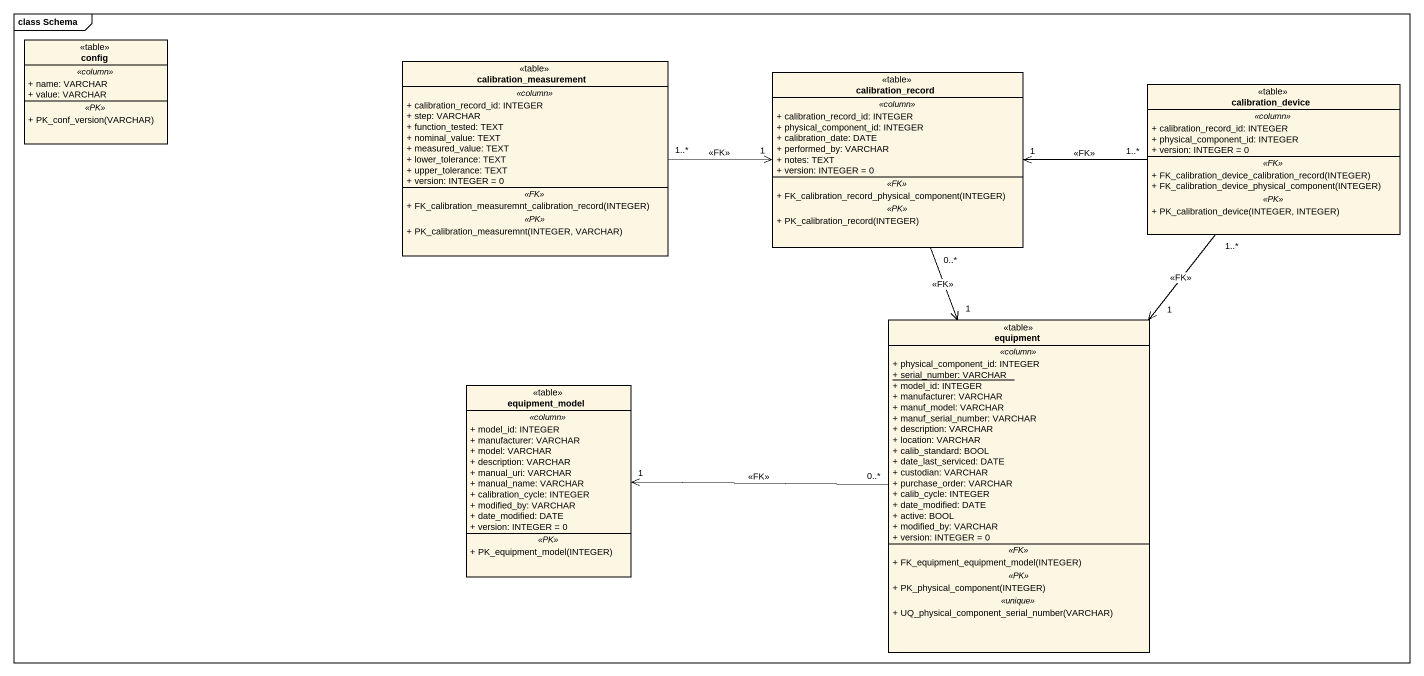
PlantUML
@startuml
mainframe class Schema
hide circle
hide empty members
skinparam classAttributeIconSize 0
class config <<table>> {
  .. <<column>> ..
  + name: VARCHAR
  + value: VARCHAR
  .. <<PK>> ..
  + PK_conf_version(VARCHAR)
}
class calibration_measurement <<table>> {
  .. <<column>> ..
  + calibration_record_id: INTEGER
  + step: VARCHAR
  + function_tested: TEXT
  + nominal_value: TEXT
  + measured_value: TEXT
  + lower_tolerance: TEXT
  + upper_tolerance: TEXT
  + version: INTEGER = 0
  .. <<FK>> ..
  + FK_calibration_measuremnt_calibration_record(INTEGER)
  .. <<PK>> ..
  + PK_calibration_measuremnt(INTEGER, VARCHAR)
}
class calibration_record <<table>> {
  .. <<column>> ..
  + calibration_record_id: INTEGER
  + physical_component_id: INTEGER
  + calibration_date: DATE
  + performed_by: VARCHAR
  + notes: TEXT
  + version: INTEGER = 0
  .. <<FK>> ..
  + FK_calibration_record_physical_component(INTEGER)
  .. <<PK>> ..
  + PK_calibration_record(INTEGER)
}
class calibration_device <<table>> {
  .. <<column>> ..
  + calibration_record_id: INTEGER
  + physical_component_id: INTEGER
  + version: INTEGER = 0
  .. <<FK>> ..
  + FK_calibration_device_calibration_record(INTEGER)
  + FK_calibration_device_physical_component(INTEGER)
  .. <<PK>> ..
  + PK_calibration_device(INTEGER, INTEGER)
}
class equipment <<table>> {
  .. <<column>> ..
  + physical_component_id: INTEGER
  {static} + serial_number: VARCHAR
  + model_id: INTEGER
  + manufacturer: VARCHAR
  + manuf_model: VARCHAR
  + manuf_serial_number: VARCHAR
  + description: VARCHAR
  + location: VARCHAR
  + calib_standard: BOOL
  + date_last_serviced: DATE
  + custodian: VARCHAR
  + purchase_order: VARCHAR
  + calib_cycle: INTEGER
  + date_modified: DATE
  + active: BOOL
  + modified_by: VARCHAR
  + version: INTEGER = 0
  .. <<FK>> ..
  + FK_equipment_equipment_model(INTEGER)
  .. <<PK>> ..
  + PK_physical_component(INTEGER)
  .. <<unique>> ..
  + UQ_physical_component_serial_number(VARCHAR)
}
class equipment_model <<table>> {
  .. <<column>> ..
  + model_id: INTEGER
  + manufacturer: VARCHAR
  + model: VARCHAR
  + description: VARCHAR
  + manual_uri: VARCHAR
  + manual_name: VARCHAR
  + calibration_cycle: INTEGER
  + modified_by: VARCHAR
  + date_modified: DATE
  + version: INTEGER = 0
  .. <<PK>> ..
  + PK_equipment_model(INTEGER)
}
calibration_measurement "1..*" -right-> "1" calibration_record : <<FK>>
calibration_record "0..*" --> "1" equipment : <<FK>>
calibration_device "1..*" -left-> "1" calibration_record : <<FK>>
calibration_device "1..*" --> "1" equipment : <<FK>>
equipment "0..*" -left-> "1" equipment_model : <<FK>>
@enduml
